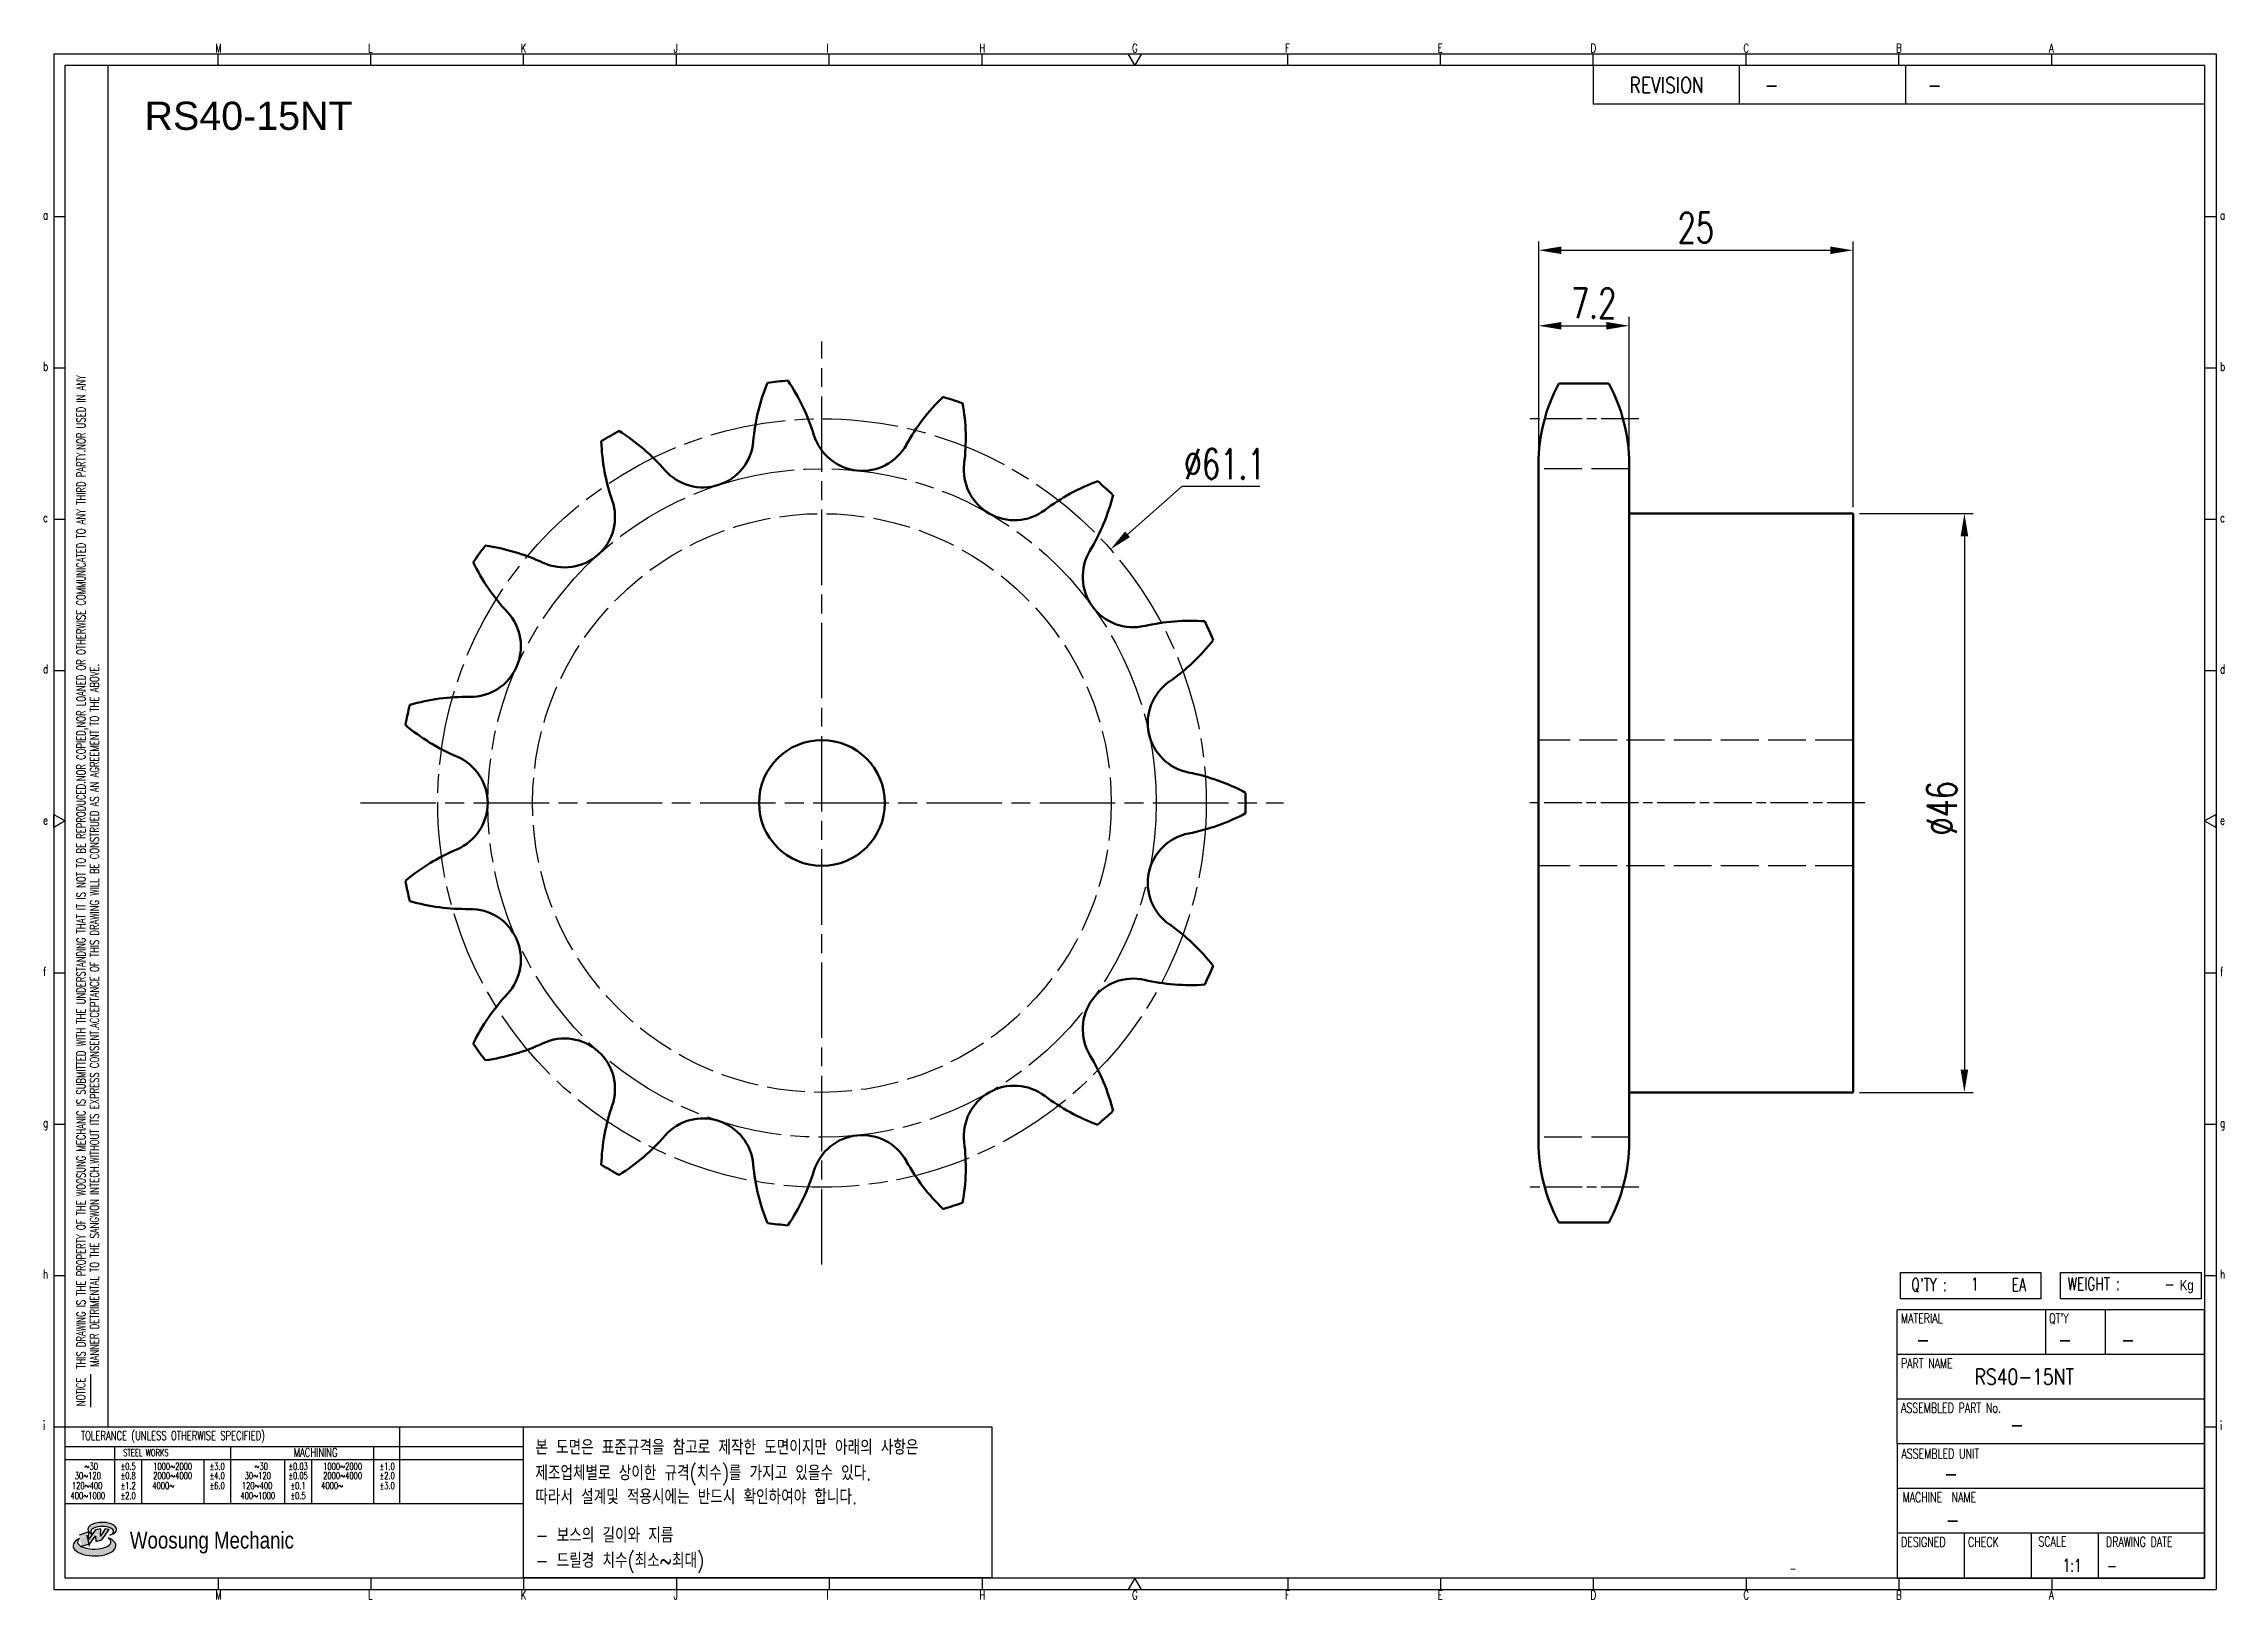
# Model space of a CAD drawing. Header units: millimetres. Extents: x -22171 to -21998, y 1083 to 1207.
import ezdxf
from ezdxf.enums import TextEntityAlignment as Align

# ---------------------------------------------------------------- set-up
doc = ezdxf.new("R2010")
doc.units = ezdxf.units.MM
for name, pattern in [('AM_ISO02W050', [7.5, 6, -1.5]), ('AM_ISO02W050x2', [3.75, 3, -0.75]), ('AM_ISO08W050', [18, 12, -1.5, 3, -1.5]), ('AM_ISO08W050x2', [9, 6, -0.75, 1.5, -0.75])]:
    doc.linetypes.add(name, pattern=pattern)
for name, color, linetype, lineweight in [('AM_0N', 7, 'Continuous', 50), ('AM_3N', 6, 'AM_ISO02W050', 25), ('AM_7', 4, 'AM_ISO08W050', 25), ('AM_7N', 4, 'AM_ISO08W050', 25)]:
    doc.layers.add(name, color=color, linetype=linetype, lineweight=lineweight)
for name, color, linetype in [('S-DIM', 7, 'Continuous'), ('TITLE', 7, 'Continuous'), ('도면레이아웃', 7, 'Continuous')]:
    doc.layers.add(name, color=color, linetype=linetype)
doc.styles.add('HAN', font='ROMANS.shx', dxfattribs={"width": 0.7, "bigfont": 'whgtxt.shx'})
doc.styles.add('HKD_ST2', font='romans.shx', dxfattribs={"width": 0.7, "height": 4, "bigfont": '@extfont2.shx'})
doc.styles.add('HSG', font='SIMPLEX.shx', dxfattribs={"width": 0.7, "bigfont": 'HSG.shx'})
doc.styles.add('ROMANS', font='romans.shx', dxfattribs={"width": 0.7, "bigfont": 'whgtxt.shx'})
doc.styles.add('SLDTEXTSTYLE4', font='arial.ttf', dxfattribs={"width": 0.8})
doc.styles.get("Standard").update_dxf_attribs({"font": 'arial.ttf'})
doc.dimstyles.new('APP3', dxfattribs={"dimtxt": 2.4, "dimasz": 1.8, "dimexe": 0.7, "dimexo": 0.5, "dimgap": 0.6, "dimtad": 1, "dimtoh": 1, "dimdec": 1, "dimrnd": 0.01, "dimzin": 9, "dimdsep": 46, "dimtxsty": 'HSG', "dimcen": 0, "dimclrd": 1, "dimclre": 1, "dimclrt": 256, "dimazin": 2, "dimtp": 1, "dimtm": 1, "dimtfac": 0.5, "dimtdec": 1, "dimtofl": 0, "dimtmove": 0, "dimatfit": 3, "dimfxl": 0, "dimtvp": 1, "dimtolj": 2, "dimlwd": -1, "dimlwe": -1, "dimarcsym": 0})
doc.dimstyles.new('APP3$0', dxfattribs={"dimtxt": 2.4, "dimasz": 1.8, "dimexe": 0.7, "dimexo": 0.5, "dimgap": 0.6, "dimtad": 1, "dimtoh": 1, "dimdec": 1, "dimrnd": 0.01, "dimzin": 9, "dimdsep": 46, "dimtxsty": 'HSG', "dimcen": 0, "dimclrd": 1, "dimclre": 1, "dimclrt": 256, "dimazin": 2, "dimtp": 1, "dimtm": 1, "dimtfac": 0.5, "dimtdec": 1, "dimtofl": 0, "dimtmove": 0, "dimatfit": 3, "dimfxl": 0, "dimtvp": 1, "dimtolj": 2, "dimlwd": -1, "dimlwe": -1, "dimarcsym": 0})

# ---------------------------------------------------------------- blocks, each defined once
blk = doc.blocks.new('SUYWSHJH')
at = {"layer": '도면레이아웃'}
h = blk.add_hatch(color=10, dxfattribs=at)
h.paths.add_polyline_path([(1.544, 35.177), (1.554, 34.966), (1.779, 35.034), (2.054, 35.422), (1.908, 35.446), (1.728, 35.167), (1.741, 35.439), (1.547, 35.405), (1.292, 35.041), (1.295, 35.33), (0.943, 35.208), (1.03, 34.8), (1.336, 34.885)])
edge = h.paths.add_edge_path()
edge.add_ellipse((1.795, 35.421), major_axis=(-0.53, 0), ratio=0.487785, start_angle=122.36065, end_angle=403.39574)
edge.add_line((1.411, 35.244), (1.419, 35.261))
edge.add_ellipse((1.798, 35.344), major_axis=(-0.423, 0), ratio=0.444396, start_angle=131.58977, end_angle=386.19408, ccw=False)
edge = h.paths.add_edge_path()
edge.add_ellipse((1.512, 34.815), major_axis=(-0.793, 0), ratio=0.480113, start_angle=314.67633, end_angle=590.85213)
edge.add_ellipse((1.501, 34.958), major_axis=(-0.62, 0), ratio=0.43311, start_angle=331.7024, end_angle=574.42495, ccw=False)
for p, q in [((0, 90.118), (80.15, 90.118)), ((0, 90.118), (0, 33.191)), ((6.089, 89.693), (6.089, 90.118)), ((11.753, 89.693), (11.753, 90.118)), ((17.418, 89.693), (17.418, 90.118)), ((23.082, 89.693), (23.082, 90.118)), ((28.746, 89.693), (28.746, 90.118)), ((34.411, 89.693), (34.411, 90.118)), ((45.739, 89.693), (45.739, 90.118)), ((51.404, 89.693), (51.404, 90.118)), ((57.068, 89.693), (57.068, 90.118)), ((62.732, 89.693), (62.732, 90.118)), ((68.397, 89.693), (68.397, 90.118)), ((74.061, 89.693), (74.061, 90.118)), ((80.15, 90.118), (80.15, 33.191)), ((0, 84.085), (0.425, 84.085)), ((79.725, 84.085), (80.15, 84.085)), ((0, 78.478), (0.425, 78.478)), ((79.725, 78.478), (80.15, 78.478)), ((0, 72.87), (0.425, 72.87)), ((79.725, 72.87), (80.15, 72.87)), ((0, 67.262), (0.425, 67.262)), ((79.725, 67.262), (80.15, 67.262)), ((0, 56.047), (0.425, 56.047)), ((79.725, 56.047), (80.15, 56.047)), ((0, 50.439), (0.425, 50.439)), ((79.725, 50.439), (80.15, 50.439)), ((0, 44.832), (0.425, 44.832)), ((79.725, 44.832), (80.15, 44.832)), ((1.377, 39.947), (1.377, 41.174)), ((0, 39.224), (0.425, 39.224)), ((79.725, 39.224), (80.15, 39.224)), ((0, 33.191), (80.15, 33.191)), ((6.089, 33.616), (6.089, 33.191)), ((11.753, 33.616), (11.753, 33.191)), ((17.418, 33.616), (17.418, 33.191)), ((23.082, 33.616), (23.082, 33.191)), ((28.746, 33.616), (28.746, 33.191)), ((34.411, 33.616), (34.411, 33.191)), ((45.739, 33.616), (45.739, 33.191)), ((51.404, 33.616), (51.404, 33.191)), ((57.068, 33.616), (57.068, 33.191)), ((62.732, 33.616), (62.732, 33.191)), ((68.397, 33.616), (68.397, 33.191)), ((74.061, 33.616), (74.061, 33.191))]:
    blk.add_line(p, q)
at = {"color": 2}
for p, q in [((2.017, 39.224), (2.017, 89.693)), ((0.425, 39.224), (17.418, 39.224)), ((12.816, 39.224), (12.816, 36.382)), ((17.418, 33.616), (17.418, 39.224)), ((0.425, 38.487), (17.418, 38.487)), ((0.425, 38.012), (17.418, 38.012)), ((2.257, 38.487), (2.257, 36.382)), ((3.257, 38.012), (3.257, 36.382)), ((5.557, 38.012), (5.557, 36.382)), ((6.557, 38.5), (6.557, 36.382)), ((8.557, 38.012), (8.557, 36.382)), ((9.557, 38.026), (9.557, 36.382)), ((11.857, 38.487), (11.857, 36.382)), ((0.425, 36.382), (17.418, 36.382))]:
    blk.add_line(p, q, dxfattribs=at)
at = {"color": 6, "ltscale": 0.5}
for p, q in [((57.068, 89.693), (57.068, 88.246)), ((62.47, 89.693), (62.47, 88.246)), ((68.635, 89.693), (68.635, 88.246)), ((79.725, 88.246), (57.068, 88.246)), ((68.336, 38.59), (68.336, 43.563)), ((79.725, 43.563), (68.336, 43.563)), ((73.827, 43.563), (73.827, 41.905)), ((76.037, 43.563), (76.037, 41.905)), ((79.725, 38.59), (79.725, 43.563)), ((79.725, 41.905), (68.336, 41.905)), ((79.725, 40.248), (68.336, 40.248)), ((68.336, 38.59), (68.336, 33.616)), ((79.725, 38.59), (68.336, 38.59)), ((79.725, 33.616), (79.725, 38.59)), ((79.725, 36.932), (68.336, 36.932)), ((79.725, 35.274), (68.336, 35.274)), ((70.822, 33.616), (70.822, 35.274)), ((73.309, 33.616), (73.309, 35.274)), ((75.796, 33.616), (75.796, 35.274)), ((68.336, 33.616), (79.725, 33.616))]:
    blk.add_line(p, q, dxfattribs=at)
for points in [[(40.075, 89.693), (39.83, 90.118), (40.32, 90.118)], [(0.425, 89.693), (79.725, 89.693), (79.725, 33.616), (0.425, 33.616)], [(0.425, 61.679), (0, 61.433), (0, 61.924)], [(79.725, 61.679), (80.15, 61.433), (80.15, 61.924)], [(40.075, 33.616), (39.83, 33.191), (40.32, 33.191)]]:
    blk.add_lwpolyline(points, close=True)
at = {"layer": 'TITLE', "color": 20}
for p, q in [((68.449, 43.961), (68.449, 44.936)), ((68.449, 44.936), (73.654, 44.936)), ((73.654, 44.936), (73.654, 43.961)), ((74.39, 43.961), (74.39, 44.936)), ((74.39, 44.936), (79.595, 44.936)), ((79.595, 44.936), (79.595, 43.961)), ((73.654, 43.961), (68.449, 43.961)), ((79.595, 43.961), (74.39, 43.961))]:
    blk.add_line(p, q, dxfattribs=at)
at = {"layer": '도면레이아웃'}
for p, q in [((1.295, 35.33), (0.943, 35.208)), ((1.03, 34.8), (1.336, 34.885)), ((1.224, 35.208), (1.311, 34.8)), ((1.224, 35.208), (1.224, 35.208)), ((1.547, 35.405), (1.292, 35.041)), ((1.292, 35.041), (1.295, 35.33)), ((1.336, 34.885), (1.544, 35.177)), ((1.419, 35.261), (1.411, 35.244)), ((1.544, 35.177), (1.554, 34.966)), ((1.741, 35.439), (1.547, 35.405)), ((1.554, 34.966), (1.779, 35.034)), ((1.908, 35.446), (1.728, 35.167)), ((1.728, 35.167), (1.741, 35.439)), ((1.779, 35.034), (2.054, 35.422)), ((2.054, 35.422), (1.908, 35.446))]:
    blk.add_line(p, q, dxfattribs=at)
for centre, major_axis, ratio, start_param, end_param in [((1.795, 35.421), (-0.53, 0), 0.487785, 2.135596, 7.040584), ((1.512, 34.815), (-0.793, 0), 0.480113, 5.492138, 10.312315), ((1.501, 34.958), (-0.62, 0), 0.43311, 5.789299, 10.025607), ((1.798, 35.344), (-0.423, 0), 0.444396, 2.296675, 6.740358)]:
    blk.add_ellipse(centre, major_axis=major_axis, ratio=ratio, start_param=start_param, end_param=end_param, dxfattribs=at)
at = {"color": 4, "style": 'HKD_ST2', "width": 0.7}
for s, p in [('M', (5.988, 90.164)), ('L', (11.652, 90.164)), ('K', (17.316, 90.164)), ('J', (22.981, 90.164)), ('I', (28.645, 90.164)), ('H', (34.309, 90.164)), ('G', (39.974, 90.164)), ('F', (45.638, 90.164)), ('E', (51.302, 90.164)), ('D', (56.967, 90.164)), ('C', (62.631, 90.164)), ('B', (68.295, 90.164)), ('A', (73.96, 90.164)), ('a', (-0.395, 83.976)), ('a', (80.305, 83.97)), ('b', (-0.395, 78.368)), ('b', (80.305, 78.362)), ('c', (-0.395, 72.76)), ('c', (80.305, 72.754)), ('d', (-0.395, 67.153)), ('d', (80.305, 67.147)), ('e', (-0.395, 61.545)), ('e', (80.305, 61.539)), ('f', (-0.395, 55.937)), ('f', (80.305, 55.931)), ('g', (-0.395, 50.33)), ('g', (80.305, 50.324)), ('h', (-0.395, 44.722)), ('h', (80.305, 44.716)), ('i', (-0.395, 39.114)), ('i', (80.305, 39.108)), ('M', (5.988, 32.824)), ('L', (11.652, 32.824)), ('K', (17.316, 32.824)), ('J', (22.981, 32.824)), ('I', (28.645, 32.824)), ('H', (34.309, 32.824)), ('G', (39.974, 32.824)), ('F', (45.638, 32.824)), ('E', (51.302, 32.824)), ('D', (56.967, 32.824)), ('C', (62.631, 32.824)), ('B', (68.295, 32.824)), ('A', (73.96, 32.824))]:
    blk.add_text(s, height=0.326, dxfattribs=at).set_placement(p)
for s, height, style, width, p in [('REVISION', 0.5806, 'HAN', 0.8, (58.415, 88.664)), ('-', 0.581, 'HAN', 0.8, (63.426, 88.664)), ('-', 0.581, 'HAN', 0.8, (69.468, 88.664)), ("Q'TY : ", 0.4746, 'HKD_ST2', 0.7, (68.857, 44.253)), ('1', 0.475, 'HKD_ST2', 0.7, (71.071, 44.275)), ('EA', 0.4746, 'HKD_ST2', 0.7, (72.578, 44.253)), ('WEIGHT : ', 0.4746, 'HKD_ST2', 0.7, (74.65, 44.286)), ('-', 0.581, 'HAN', 0.8, (69.029, 42.157)), ('-', 0.581, 'HAN', 0.8, (74.289, 42.157)), ('-', 0.581, 'HAN', 0.8, (76.623, 42.157)), ('-', 0.581, 'HAN', 0.8, (72.515, 39.013)), ('-', 0.581, 'HAN', 0.8, (70.067, 37.189)), ('-', 0.581, 'HAN', 0.8, (70.126, 35.48)), ('1:1', 0.4746, 'HKD_ST2', 0.7, (74.458, 33.848)), ('-', 0.475, 'HKD_ST2', 0.7, (76.112, 33.837))]:
    blk.add_text(s, height=height, dxfattribs=dict(style=style, width=width)).set_placement(p)
at = {"color": 6, "style": 'HKD_ST2', "width": 0.7}
for s, p in [(' THIS DRAWING IS THE PROPERTY OF THE WOOSUNG MECHANIC IS SUBMITTED WITH THE UNDERSTANDING THAT IT IS NOT TO BE REPRODUCED.NOR COPIED,NOR LOANED OR OTHERWISE COMMUNICATED TO ANY THIRD PARTY.NOR USED IN ANY', (1.173, 41.217)), ('MANNER DETRIMENTAL TO THE SANGWON INTECH.WITHOUT ITS EXPRESS CONSENT.ACCEPTANCE OF THIS DRAWING WILL BE CONSTRUED AS AN AGREEMENT TO THE ABOVE.', (1.672, 41.447))]:
    blk.add_text(s, height=0.326266, rotation=90, dxfattribs=at).set_placement(p)
at = {"style": 'HKD_ST2', "width": 0.7}
blk.add_text('-', height=0.475, dxfattribs=at).set_placement((78.613, 44.286), align=Align.RIGHT)
at = {"color": 4, "style": 'HKD_ST2', "width": 0.7}
for s, height, p in [('MATERIAL', 0.3651, (68.474, 43.425)), ("QT'Y", 0.3651, (73.965, 43.425)), ('PART NAME', 0.3651, (68.474, 41.756)), ('ASSEMBLED PART No.', 0.36511, (68.474, 40.109)), ('ASSEMBLED UNIT', 0.36511, (68.49, 38.408)), ('MACHINE  NAME', 0.36511, (68.532, 36.794)), ('DESIGNED', 0.3651, (68.474, 35.136)), ('CHECK', 0.3651, (70.961, 35.136)), ('SCALE', 0.3651, (73.566, 35.153)), ('DRAWING DATE', 0.36511, (76.071, 35.141))]:
    blk.add_text(s, height=height, dxfattribs=at).set_placement(p, align=Align.TOP_LEFT)
at = {"style": 'HKD_ST2', "width": 0.7}
blk.add_text('NOTICE', height=0.3263, rotation=90, dxfattribs=at).set_placement((1.163, 39.988))
for s, height, style, width, p in [('TOLERANCE (UNLESS OTHERWISE SPECIFIED)', 0.32627, 'HKD_ST2', 0.7, (4.417, 38.896)), ('-', 0.326, 'ROMANS', 0.65, (64.469, 33.975))]:
    blk.add_text(s, height=height, dxfattribs=dict(style=style, width=width)).set_placement(p, align=Align.MIDDLE_CENTER)
at = {"color": 4, "style": 'HKD_ST2', "width": 0.7}
for s, height, p in [('STEEL WORKS', 0.26101, (3.416, 38.268)), ('MACHINING', 0.3263, (9.707, 38.27)), ('%%P0.5', 0.261, (2.757, 37.762)), ('%%P0.8', 0.261, (2.757, 37.411)), ('%%P3.0', 0.261, (6.057, 37.762)), ('%%P4.0', 0.261, (6.057, 37.411)), ('%%P0.03', 0.261, (9.057, 37.762)), ('%%P0.05', 0.261, (9.057, 37.411)), ('%%P1.0', 0.261, (12.357, 37.762)), ('%%P2.0', 0.261, (12.357, 37.411)), ('%%P1.2', 0.261, (2.757, 37.045)), ('%%P2.0', 0.261, (2.757, 36.67)), ('%%P6.0', 0.261, (6.057, 37.045)), ('%%P0.1', 0.261, (9.057, 37.045)), ('%%P0.5', 0.261, (9.057, 36.67)), ('%%P3.0', 0.261, (12.357, 37.045))]:
    blk.add_text(s, height=height, dxfattribs=at).set_placement(p, align=Align.MIDDLE)
for s, height, p in [('30%%126120', 0.261, (1.263, 37.411)), ('%%12630', 0.261, (1.389, 37.762)), ('2000%%1264000', 0.26101, (4.407, 37.411)), ('1000%%1262000', 0.26101, (4.407, 37.762)), ('30%%126120', 0.261, (7.563, 37.411)), ('%%12630', 0.261, (7.689, 37.762)), ('2000%%1264000', 0.26101, (10.707, 37.411)), ('1000%%1262000', 0.26101, (10.707, 37.762)), ('400%%1261000', 0.26101, (1.263, 36.67)), ('120%%126400', 0.26101, (1.237, 37.045)), ('4000%%126', 0.261, (4.061, 37.045)), ('400%%1261000', 0.26101, (7.563, 36.67)), ('120%%126400', 0.26101, (7.537, 37.045)), ('4000%%126', 0.261, (10.321, 37.045))]:
    blk.add_text(s, height=height, dxfattribs=at).set_placement(p, align=Align.MIDDLE_CENTER)
at = {"color": 1, "style": 'SLDTEXTSTYLE4', "width": 0.8}
blk.add_text('Woosung Mechanic', height=0.61957, dxfattribs=at).set_placement((2.822, 34.711))
at = {"layer": 'TITLE', "width": 0.8}
blk.add_text('Kg', height=0.3789, dxfattribs=at).set_placement((78.807, 44.286))
blk = doc.blocks.new('*D88')
at = {"layer": 'Defpoints', "color": 0, "transparency": 16777216}
for p in [(-22086.19, 1166.89), (-22132.07, 1126.57)]:
    blk.add_point(p, dxfattribs=at)
at = {"layer": 'S-DIM', "color": 1, "transparency": 16777216}
for p, q in [((-22080.52, 1171.88), (-22084.84, 1168.08)), ((-22074.32, 1171.88), (-22080.52, 1171.88))]:
    blk.add_line(p, q, dxfattribs=at)
blk.add_solid([(-22085.04, 1168.31), (-22084.64, 1167.86), (-22086.19, 1166.89)], dxfattribs=at)
at = {"layer": 'S-DIM', "transparency": 16777216, "insert": (-22077.12, 1173.68), "char_height": 2.4, "attachment_point": 5, "style": 'HSG'}
blk.add_mtext('\\A2;∅61.1', dxfattribs=at)
blk = doc.blocks.new('*D89')
at = {"layer": 'Defpoints', "color": 0, "transparency": 16777216}
for p in [(-22044.97, 1184.66), (-22052.16, 1173.89), (-22044.97, 1173.68)]:
    blk.add_point(p, dxfattribs=at)
at = {"layer": 'S-DIM', "color": 1, "transparency": 16777216}
for p, q in [((-22052.16, 1174.39), (-22052.16, 1185.36)), ((-22050.36, 1184.66), (-22046.77, 1184.66)), ((-22044.97, 1174.18), (-22044.97, 1185.36))]:
    blk.add_line(p, q, dxfattribs=at)
for points in [[(-22050.36, 1184.96), (-22050.36, 1184.36), (-22052.16, 1184.66)], [(-22046.77, 1184.96), (-22046.77, 1184.36), (-22044.97, 1184.66)]]:
    blk.add_solid(points, dxfattribs=at)
at = {"layer": 'S-DIM', "transparency": 16777216, "insert": (-22047.79, 1186.46), "char_height": 2.4, "attachment_point": 5, "style": 'HSG'}
blk.add_mtext('\\A2;7.2', dxfattribs=at)
blk = doc.blocks.new('*D90')
at = {"layer": 'Defpoints', "color": 0, "transparency": 16777216}
for p in [(-22027.17, 1190.66), (-22052.16, 1173.89), (-22027.17, 1169.73)]:
    blk.add_point(p, dxfattribs=at)
at = {"layer": 'S-DIM', "color": 1, "transparency": 16777216}
for p, q in [((-22052.16, 1174.39), (-22052.16, 1191.36)), ((-22027.17, 1170.23), (-22027.17, 1191.36)), ((-22050.36, 1190.66), (-22028.97, 1190.66))]:
    blk.add_line(p, q, dxfattribs=at)
for points in [[(-22050.36, 1190.96), (-22050.36, 1190.36), (-22052.16, 1190.66)], [(-22028.97, 1190.96), (-22028.97, 1190.36), (-22027.17, 1190.66)]]:
    blk.add_solid(points, dxfattribs=at)
at = {"layer": 'S-DIM', "transparency": 16777216, "insert": (-22039.67, 1192.46), "char_height": 2.4, "attachment_point": 5, "style": 'HSG'}
blk.add_mtext('\\A2;25', dxfattribs=at)
blk = doc.blocks.new('*D91')
at = {"layer": 'Defpoints', "color": 0, "transparency": 16777216}
for p in [(-22027.17, 1169.73), (-22027.17, 1123.73), (-22018.32, 1123.73)]:
    blk.add_point(p, dxfattribs=at)
at = {"layer": 'S-DIM', "color": 1, "transparency": 16777216}
for p, q in [((-22026.67, 1169.73), (-22017.62, 1169.73)), ((-22018.32, 1167.93), (-22018.32, 1125.53)), ((-22026.67, 1123.73), (-22017.62, 1123.73))]:
    blk.add_line(p, q, dxfattribs=at)
for points in [[(-22018.62, 1167.93), (-22018.02, 1167.93), (-22018.32, 1169.73)], [(-22018.62, 1125.53), (-22018.02, 1125.53), (-22018.32, 1123.73)]]:
    blk.add_solid(points, dxfattribs=at)
at = {"layer": 'S-DIM', "transparency": 16777216, "insert": (-22020.12, 1146.31), "char_height": 2.4, "attachment_point": 5, "rotation": 90, "style": 'HSG'}
blk.add_mtext('\\A2;%%c46', dxfattribs=at)

msp = doc.modelspace()

# ---------------------------------------------------------------- linework, layer by layer
at = {"color": 4}
msp.add_lwpolyline([(-22132.84, 1097.15), (-22095.62, 1097.15), (-22095.62, 1085.13), (-22132.84, 1085.13)], close=True, dxfattribs=at)
at = {"layer": 'AM_0N'}
for p, q in [((-22050.55, 1180.08), (-22046.58, 1180.08)), ((-22052.17, 1173.68), (-22052.17, 1119.78)), ((-22044.97, 1173.68), (-22044.97, 1119.78)), ((-22044.97, 1169.73), (-22027.17, 1169.73)), ((-22027.17, 1169.73), (-22027.17, 1123.73)), ((-22044.97, 1123.73), (-22027.17, 1123.73)), ((-22050.55, 1113.38), (-22046.58, 1113.38))]:
    msp.add_line(p, q, dxfattribs=at)
msp.add_circle((-22109.13, 1146.73), 5, dxfattribs=at)
for centre, radius, start, end in [((-22098.43, 1174.05), 16.22, 157.9679, 175), ((-22109.13, 1146.73), 33.68, 94.6176, 97.3824), ((-22125.28, 1171.23), 16.22, 17, 34.0321), ((-22088.24, 1167.34), 16.22, 133.9679, 151), ((-22109.13, 1146.73), 33.68, 70.6176, 73.3824), ((-22038.67, 1173.68), 13.5, 151.7009, 180), ((-22058.47, 1173.68), 13.5, 0, 28.2991), ((-22113.92, 1175.68), 16.22, 353, 10.0321), ((-22109.13, 1146.73), 33.68, 118.6176, 121.3824), ((-22110.46, 1176.04), 16.22, 181.9679, 199), ((-22133.85, 1162.54), 16.22, 41, 58.0321), ((-22118.58, 1175.82), 4.01, 221, 355), ((-22105.93, 1177.14), 4.01, 197, 331), ((-22093.84, 1173.21), 4.01, 173, 307), ((-22081.66, 1157.06), 16.22, 109.9679, 127), ((-22109.13, 1146.73), 33.68, 46.6176, 49.3824), ((-22129.59, 1169.46), 4.01, 245, 19), ((-22101.73, 1175.13), 16.22, 329, 346.0321), ((-22109.13, 1146.73), 33.68, 142.6176, 145.3824), ((-22138.14, 1151.12), 16.22, 65, 82.0321), ((-22084.39, 1164.71), 4.01, 149, 283), ((-22122.27, 1172.97), 16.22, 205.9679, 223), ((-22137.07, 1159.17), 4.01, 269, 43), ((-22079.84, 1144.99), 16.22, 85.9679, 103), ((-22090.82, 1169.66), 16.22, 305, 322.0321), ((-22109.13, 1146.73), 33.68, 22.6176, 25.3824), ((-22079.22, 1153.09), 4.01, 125, 259), ((-22109.13, 1146.73), 33.68, 166.6176, 169.3824), ((-22137.42, 1138.94), 16.22, 89, 106.0321), ((-22131.81, 1165.35), 16.22, 229.9679, 247), ((-22139.71, 1146.73), 4.01, 293, 67), ((-22083.08, 1133.23), 16.22, 61.9679, 79), ((-22109.13, 1146.73), 33.68, 358.6176, 1.3824), ((-22083.08, 1160.23), 16.22, 281, 298.0321), ((-22079.22, 1140.37), 4.01, 101, 235), ((-22131.81, 1128.11), 16.22, 113, 130.0321), ((-22109.13, 1146.73), 33.68, 190.6176, 193.3824), ((-22137.42, 1154.52), 16.22, 253.9679, 271), ((-22137.07, 1134.29), 4.01, 317, 91), ((-22090.82, 1123.8), 16.22, 37.9679, 55), ((-22109.13, 1146.73), 33.68, 334.6176, 337.3824), ((-22084.39, 1128.76), 4.01, 77, 211), ((-22079.84, 1148.47), 16.22, 257, 274.0321), ((-22122.27, 1120.49), 16.22, 137, 154.0321), ((-22109.13, 1146.73), 33.68, 214.6176, 217.3824), ((-22138.14, 1142.34), 16.22, 277.9679, 295), ((-22129.59, 1124), 4.01, 341, 115), ((-22101.73, 1118.33), 16.22, 13.9679, 31), ((-22093.84, 1120.25), 4.01, 53, 187), ((-22081.66, 1136.4), 16.22, 233, 250.0321), ((-22110.46, 1117.42), 16.22, 161, 178.0321), ((-22118.58, 1117.65), 4.01, 5, 139), ((-22109.13, 1146.73), 33.68, 310.6176, 313.3824), ((-22133.85, 1130.92), 16.22, 301.9679, 319), ((-22105.93, 1116.32), 4.01, 29, 163), ((-22038.67, 1119.78), 13.5, 180, 208.2991), ((-22058.47, 1119.78), 13.5, 331.7009, 0), ((-22088.24, 1126.13), 16.22, 209, 226.0321), ((-22113.92, 1117.78), 16.22, 349.9679, 7), ((-22109.13, 1146.73), 33.68, 238.6176, 241.3824), ((-22098.43, 1119.41), 16.22, 185, 202.0321), ((-22125.28, 1122.23), 16.22, 325.9679, 343), ((-22109.13, 1146.73), 33.68, 286.6176, 289.3824), ((-22109.13, 1146.73), 33.68, 262.6176, 265.3824)]:
    msp.add_arc(centre, radius, start, end, dxfattribs=at)
at = {"layer": 'AM_3N', "linetype": 'AM_ISO02W050x2'}
for p, q in [((-22044.97, 1173.3), (-22052.17, 1173.3)), ((-22044.97, 1120.16), (-22052.17, 1120.16))]:
    msp.add_line(p, q, dxfattribs=at)
at = {"layer": 'AM_3N', "color": 2, "linetype": 'AM_ISO02W050x2'}
for p, q in [((-22027.17, 1151.73), (-22052.17, 1151.73)), ((-22027.17, 1141.73), (-22052.17, 1141.73))]:
    msp.add_line(p, q, dxfattribs=at)
msp.add_circle((-22109.13, 1146.73), 23, dxfattribs=at)
at = {"layer": 'AM_7', "linetype": 'AM_ISO08W050x2'}
for radius in [30.54, 26.57]:
    msp.add_circle((-22109.13, 1146.73), radius, dxfattribs=at)
at = {"layer": 'AM_7N', "linetype": 'AM_ISO08W050x2'}
for p, q in [((-22109.13, 1110.05), (-22109.13, 1183.41)), ((-22145.82, 1146.73), (-22072.45, 1146.73))]:
    msp.add_line(p, q, dxfattribs=at)
at = {"layer": 'AM_7N', "linetype": 'AM_ISO08W050x2', "ltscale": 0.5}
for p, q in [((-22044.2, 1177.27), (-22052.93, 1177.27)), ((-22026.23, 1146.73), (-22052.93, 1146.73)), ((-22044.2, 1116.19), (-22052.93, 1116.19))]:
    msp.add_line(p, q, dxfattribs=at)

# ---------------------------------------------------------------- block references
at = {"xscale": 2.144331372397295, "yscale": 2.144331372397295, "zscale": 2.144331372397295}
msp.add_blockref('SUYWSHJH', (-22170.19, 1013.04), dxfattribs=at)

# ---------------------------------------------------------------- texts
at = {"color": 2}
msp.add_text('RS40-15NT', height=2.241, dxfattribs=at).set_placement((-22162.97, 1200.23))
at = {"style": 'HAN', "width": 0.8}
msp.add_text('RS40-15NT', height=1.245, dxfattribs=at).set_placement((-22017.5, 1100.5))
at = {"color": 4, "style": 'HAN', "width": 0.8}
for s, p in [('본 도면은 표준규격을 참고로 제작한 도면이지만 아래의 사항은', (-22131.91, 1094.93)), ('제조업체별로 상이한 규격(치수)를 가지고 있을수 있다.', (-22131.91, 1092.89)), ('따라서 설계및 적용시에는 반드시 확인하여야 합니다.', (-22131.91, 1090.99)), ('- 보스의 길이와 지름', (-22131.91, 1087.94)), ('- 드릴경 치수(최소~최대)', (-22131.91, 1085.93))]:
    msp.add_text(s, height=1.178, dxfattribs=at).set_placement(p)

# ---------------------------------------------------------------- dimensions: what is measured, and where the dimension line sits
at = {"layer": 'S-DIM'}
dim = msp.add_linear_dim(base=(-22027.17, 1190.66), p1=(-22052.16, 1173.89), p2=(-22027.17, 1169.73), dimstyle='APP3', dxfattribs=at)
dim.commit()
dim.dimension.update_dxf_attribs({"geometry": '*D90', "text_midpoint": (-22039.67, 1192.46)})
dim = msp.add_linear_dim(base=(-22044.97, 1184.66), p1=(-22052.16, 1173.89), p2=(-22044.97, 1173.68), dimstyle='APP3', dxfattribs=at)
dim.commit()
dim.dimension.update_dxf_attribs({"geometry": '*D89', "text_midpoint": (-22047.79, 1184.66), "dimtype": 160})
at = {"layer": 'S-DIM', "color": 3}
dim = msp.add_diameter_dim_2p(p1=(-22132.07, 1126.57), p2=(-22086.19, 1166.89), dimstyle='APP3', dxfattribs=at)
dim.commit()
dim.dimension.update_dxf_attribs({"geometry": '*D88', "text_midpoint": (-22077.12, 1171.88), "dimtype": 163})
at = {"layer": 'S-DIM'}
dim = msp.add_linear_dim(base=(-22018.32, 1123.73), p1=(-22027.17, 1169.73), p2=(-22027.17, 1123.73), angle=90, text='%%c<>', dimstyle='APP3$0', dxfattribs=at)
dim.commit()
dim.dimension.update_dxf_attribs({"geometry": '*D91', "text_midpoint": (-22018.32, 1146.31), "dimtype": 160})

doc.saveas('drawing.dxf')
